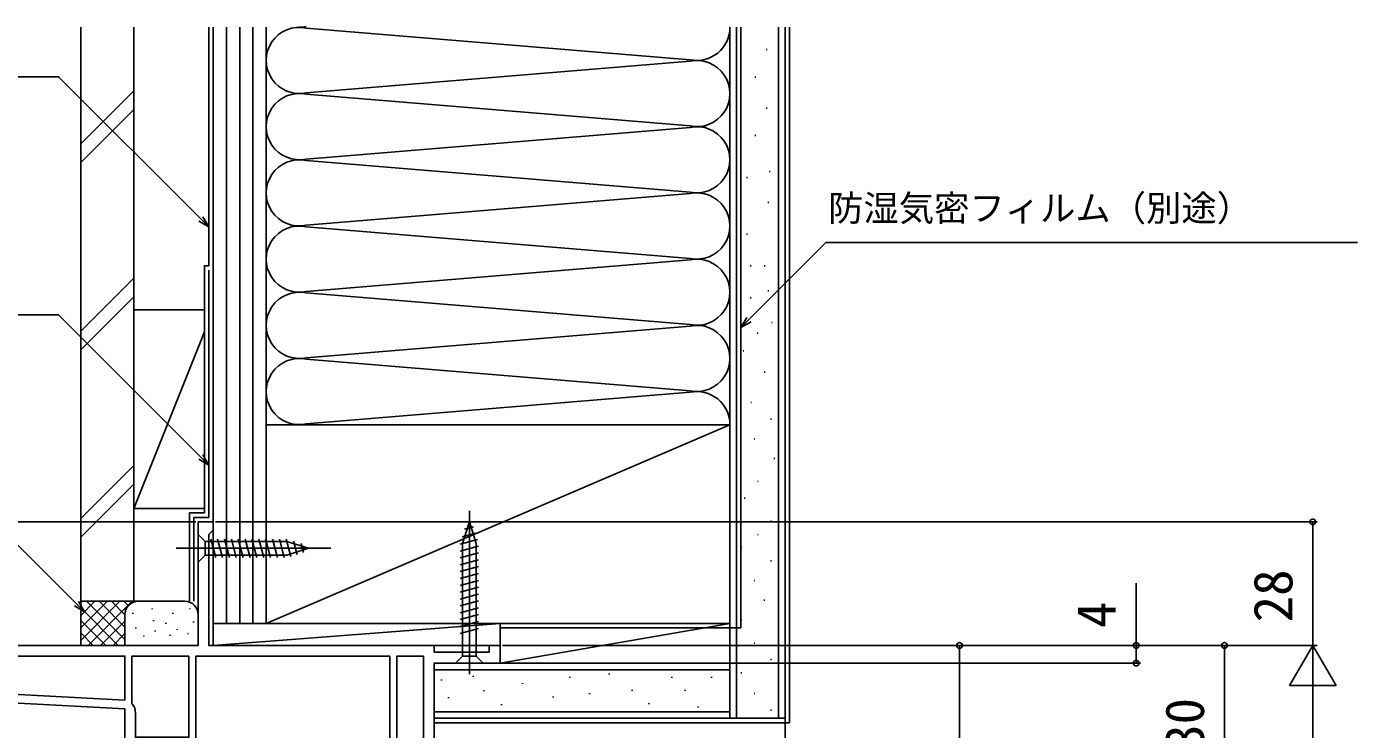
# Model space of a CAD drawing. Units: millimetres, scale not verified. Extents: x -525 to 525, y -783 to 778.
# Drawn here: x -329.7 to -28.4, y 374.1 to 533.2 of the extents above; entities that cross this region are included whole.
import ezdxf
from ezdxf.enums import TextEntityAlignment as Align

# ---------------------------------------------------------------- set-up
doc = ezdxf.new("R2010")
doc.units = ezdxf.units.MM
doc.header["$LTSCALE"] = 4
for name, color, linetype in [('0-2_YKK_11', 7, 'Continuous'), ('0-4_YKK_12', 2, 'Continuous'), ('0-5_YKK_13', 4, 'Continuous'), ('0-7_YKK_D', 6, 'Continuous'), ('0-9_YSS_K', 3, 'Continuous'), ('0-A_YSS_KE', 3, 'Continuous')]:
    doc.layers.add(name, color=color, linetype=linetype)
doc.styles.add('ＭＳ ゴシック', font='')
doc.styles.get('ＭＳ ゴシック').set_extended_font_data('MS Gothic')

msp = doc.modelspace()

# ---------------------------------------------------------------- linework, layer by layer
at = {"layer": '0-2_YKK_11'}
for points in [[(-351.443, 393.069), (-290.843, 393.069), (-290.843, 421.069), (-287.443, 421.069), (-287.443, 419.169), (-287.943, 418.669), (-288.443, 418.169), (-288.443, 393.069), (-237.443, 393.069), (-237.443, 391.569), (-224.943, 391.569), (-224.943, 393.069), (-222.443, 393.069), (-222.443, 389.069), (-237.443, 389.069), (-237.443, 337.069), (-239.243, 337.069), (-239.243, 339.069), (-247.443, 339.069), (-247.443, 342.369)], [(-305.726, 379.705), (-305.843, 380.027), (-305.843, 390.669), (-292.943, 390.669)], [(-292.943, 390.669), (-292.943, 372.269), (-305.043, 372.269), (-305.043, 377.836)], [(-247.443, 390.669), (-291.343, 390.669), (-291.343, 371.869), (-291.206, 371.524)], [(-248.843, 369.669), (-247.443, 369.669), (-247.443, 390.669)], [(-301.228, 364.243), (-300.236, 369.869), (-305.043, 369.869), (-305.043, 364.513), (-304.501, 363.645), (-304.821, 363.069), (-307.443, 363.069), (-307.443, 378.711), (-351.496, 381.02)]]:
    msp.add_lwpolyline(points, dxfattribs=at)
for points in [[(-307.443, 380.714), (-350.043, 382.946), (-350.043, 390.669), (-307.443, 390.669)], [(-239.843, 390.669), (-239.843, 364.669), (-245.843, 364.669), (-245.843, 390.669)]]:
    msp.add_lwpolyline(points, close=True, dxfattribs=at)
msp.add_arc((-307.943, 377.836), 2.9, 359.99999, 40.11919, dxfattribs=at)
at = {"layer": '0-4_YKK_12'}
msp.add_line((-222.443, 389.569), (-222.443, 389.069), dxfattribs=at)
at = {"layer": '0-5_YKK_13'}
for p, q in [((-229.443, 386.569), (-229.444, 423.569)), ((-229.444, 421.069), (-230.994, 416.153)), ((-230.555, 419.373), (-228.506, 419.922)), ((-229.444, 421.069), (-227.894, 416.153)), ((-229.444, 421.069), (-227.894, 416.153)), ((-290.843, 418.169), (-290.843, 411.969)), ((-290.843, 418.169), (-289.293, 416.619)), ((-270.759, 416.619), (-289.293, 416.619)), ((-289.293, 416.619), (-289.293, 413.519)), ((-286.867, 412.969), (-287.992, 417.169)), ((-285.314, 412.969), (-286.44, 417.169)), ((-283.761, 412.969), (-284.887, 417.169)), ((-282.208, 412.969), (-283.334, 417.169)), ((-280.655, 412.969), (-281.781, 417.169)), ((-279.102, 412.969), (-280.228, 417.169)), ((-277.55, 412.969), (-278.675, 417.169)), ((-275.997, 412.969), (-277.122, 417.169)), ((-274.444, 412.969), (-275.569, 417.169)), ((-272.891, 412.969), (-274.016, 417.169)), ((-271.338, 412.969), (-272.463, 417.169)), ((-269.854, 413.228), (-270.91, 417.169)), ((-265.843, 415.069), (-270.759, 416.619)), ((-268.422, 413.68), (-269.236, 416.716)), ((-266.99, 414.131), (-267.54, 416.181)), ((-231.544, 416.002), (-227.603, 417.058)), ((-231.09, 417.677), (-228.054, 418.49)), ((-230.994, 390.619), (-230.994, 416.153)), ((-227.894, 390.619), (-227.894, 416.153)), ((-295.843, 415.069), (-260.843, 415.069)), ((-290.843, 411.969), (-289.293, 413.519)), ((-289.293, 413.519), (-270.759, 413.519)), ((-265.843, 415.069), (-270.759, 413.519)), ((-231.544, 414.449), (-227.344, 415.575)), ((-231.544, 412.896), (-227.344, 414.022)), ((-231.544, 411.344), (-227.344, 412.469)), ((-231.544, 409.791), (-227.344, 410.916)), ((-231.544, 408.238), (-227.344, 409.363)), ((-231.544, 406.685), (-227.344, 407.81)), ((-231.544, 405.132), (-227.344, 406.257)), ((-231.544, 403.579), (-227.344, 404.704)), ((-231.544, 402.026), (-227.344, 403.151)), ((-231.544, 400.473), (-227.344, 401.599)), ((-231.544, 398.92), (-227.344, 400.046)), ((-231.544, 397.367), (-227.344, 398.493)), ((-231.544, 395.814), (-227.344, 396.94)), ((-232.544, 389.069), (-230.994, 390.619))]:
    msp.add_line(p, q, dxfattribs=at)
msp.add_lwpolyline([(-232.544, 389.069), (-226.344, 389.069), (-227.894, 390.619), (-230.994, 390.619)], dxfattribs=at)
at = {"layer": '0-7_YKK_D'}
for p, q in [((-291.343, 421.069), (-373.443, 421.069)), ((-286.943, 421.069), (-37.443, 421.069)), ((-38.443, 393.073), (-38.443, 421.069)), ((-221.943, 393.073), (-37.443, 393.073)), ((-221.943, 393.073), (-37.443, 393.073)), ((-221.943, 393.073), (-57.443, 393.073)), ((-221.943, 393.073), (-117.443, 393.073)), ((-221.943, 393.069), (-77.443, 393.069)), ((-118.443, 393.073), (-118.443, 348.073)), ((-58.443, 363.069), (-58.443, 393.073)), ((-38.443, 393.073), (-43.693, 383.98)), ((-38.443, 393.073), (-33.193, 383.98)), ((-38.443, 393.073), (-38.443, 374.887)), ((-221.943, 389.069), (-77.443, 389.069)), ((-43.693, 383.98), (-33.193, 383.98)), ((-38.443, 382.573), (-38.443, 53.573))]:
    msp.add_line(p, q, dxfattribs=at)
for points in [[(-288.443, 487.876), (-290.247, 489.679), (-322.461, 521.888), (-433.854, 521.888)], [(-289.764, 490.162), (-288.443, 487.876), (-290.73, 489.196)], [(-167.943, 465.069), (-166.14, 466.872), (-148.708, 484.302), (-28.359, 484.302)], [(-288.443, 433.938), (-290.247, 435.741), (-322.461, 467.95), (-412.81, 467.95)], [(-165.657, 466.389), (-167.943, 465.069), (-166.623, 467.355)], [(-316.6, 400.711), (-318.404, 402.514), (-350.618, 434.724), (-434.981, 434.724)], [(-289.764, 436.224), (-288.443, 433.938), (-290.73, 435.257)], [(-78.443, 389.069), (-78.443, 393.069), (-78.443, 407.187)], [(-317.92, 402.998), (-316.6, 400.711), (-318.887, 402.031)]]:
    msp.add_lwpolyline(points, dxfattribs=at)
for centre in [(-38.443, 421.069), (-118.443, 393.073), (-78.443, 393.069), (-58.443, 393.073), (-78.443, 389.069)]:
    msp.add_circle(centre, 0.637, dxfattribs=at)
at = {"layer": '0-9_YSS_K'}
for p, q in [((-287.443, 533.069), (-287.443, 398.069)), ((-284.443, 533.069), (-284.443, 398.069)), ((-281.443, 533.069), (-281.443, 398.069)), ((-278.443, 533.069), (-278.443, 398.069)), ((-275.443, 443.069), (-275.443, 533.069)), ((-275.443, 398.069), (-275.443, 533.069)), ((-179.475, 525.727), (-266.412, 532.911)), ((-168.943, 376.569), (-168.943, 533.069)), ((-159.443, 376.569), (-159.443, 533.069)), ((-156.943, 533.069), (-156.943, 375.569)), ((-162.208, 528.041), (-162.008, 528.041)), ((-266.412, 518.227), (-179.475, 525.411)), ((-164.803, 521.814), (-164.603, 521.814)), ((-317.443, 506.707), (-305.443, 518.707)), ((-266.412, 517.911), (-179.475, 510.727)), ((-317.443, 502.464), (-305.443, 514.464)), ((-162.208, 514.78), (-162.008, 514.78)), ((-179.475, 510.411), (-266.412, 503.227)), ((-170.443, 506.792), (-170.443, 443.069)), ((-164.803, 508.553), (-164.603, 508.553)), ((-179.475, 495.727), (-266.412, 502.911)), ((-161.527, 500.442), (-161.327, 500.442)), ((-166.662, 499.018), (-166.462, 499.018)), ((-266.412, 488.227), (-179.475, 495.411)), ((-161.86, 493.416), (-161.66, 493.416)), ((-179.475, 480.727), (-266.412, 487.911)), ((-166.662, 486.213), (-166.462, 486.213)), ((-266.412, 473.227), (-179.475, 480.411)), ((-317.443, 464.28), (-305.443, 476.28)), ((-165.862, 479.01), (-165.662, 479.01)), ((-162.66, 479.01), (-162.46, 479.01)), ((-161.86, 473.408), (-161.66, 473.408)), ((-317.443, 460.038), (-305.443, 472.038)), ((-266.412, 472.911), (-179.475, 465.727)), ((-165.862, 471.808), (-165.662, 471.808)), ((-289.443, 469.069), (-305.443, 469.069)), ((-305.443, 424.069), (-305.443, 469.069)), ((-287.443, 469.069), (-287.443, 424.069)), ((-289.443, 464.069), (-305.443, 424.069)), ((-179.475, 465.411), (-266.412, 458.227)), ((-161.06, 466.206), (-160.86, 466.206)), ((-164.261, 463.805), (-164.061, 463.805)), ((-167.462, 459.803), (-167.262, 459.803)), ((-266.412, 457.911), (-179.475, 450.727)), ((-162.66, 455.001), (-162.46, 455.001)), ((-266.412, 443.227), (-179.475, 450.411)), ((-165.72, 448.07), (-165.52, 448.07)), ((-170.443, 443.069), (-275.443, 398.069)), ((-161.244, 444.34), (-161.044, 444.34)), ((-164.974, 439.864), (-164.774, 439.864)), ((-160.498, 435.389), (-160.298, 435.389)), ((-305.443, 433.854), (-317.443, 421.854)), ((-317.443, 417.611), (-305.443, 429.611)), ((-164.228, 430.167), (-164.028, 430.167)), ((-167.212, 426.437), (-167.012, 426.437)), ((-305.443, 424.069), (-289.443, 424.069)), ((-161.244, 421.215), (-161.044, 421.215)), ((-164.228, 418.231), (-164.028, 418.231)), ((-167.958, 415.247), (-167.758, 415.247)), ((-161.244, 412.263), (-161.044, 412.263)), ((-164.974, 407.787), (-164.774, 407.787)), ((-317.443, 403.069), (-317.443, 393.069)), ((-304.443, 403.069), (-317.443, 403.069)), ((-317.443, 394.211), (-308.586, 403.069)), ((-317.443, 397.04), (-311.414, 403.069)), ((-317.443, 399.868), (-314.242, 403.069)), ((-317.443, 402.697), (-317.071, 403.069)), ((-317.443, 401.554), (-308.958, 393.069)), ((-316.13, 403.069), (-307.443, 394.383)), ((-315.757, 393.069), (-305.757, 403.069)), ((-313.301, 403.069), (-307.443, 397.211)), ((-310.473, 403.069), (-307.443, 400.04)), ((-307.644, 403.069), (-306.663, 402.088)), ((-304.816, 403.069), (-304.795, 403.049)), ((-293.843, 403.069), (-304.443, 403.069)), ((-301.276, 401.266), (-301.276, 401.466)), ((-292.761, 401.266), (-292.761, 401.466)), ((-162.736, 403.311), (-162.536, 403.311)), ((-317.443, 398.726), (-311.787, 393.069)), ((-312.929, 393.069), (-307.443, 398.554)), ((-307.443, 400.069), (-307.443, 393.069)), ((-305.616, 400.264), (-305.616, 400.464)), ((-300.942, 398.595), (-300.942, 398.795)), ((-298.149, 397.992), (-298.149, 398.192)), ((-296.603, 400.264), (-296.603, 400.464)), ((-291.93, 398.261), (-291.93, 398.461)), ((-290.843, 400.069), (-290.843, 393.569)), ((-222.443, 398.069), (-287.443, 393.069)), ((-275.443, 398.069), (-287.443, 398.069)), ((-170.443, 398.069), (-222.443, 389.069)), ((-167.958, 398.835), (-167.758, 398.835)), ((-317.443, 395.898), (-314.615, 393.069)), ((-310.1, 393.069), (-307.426, 395.744)), ((-304.948, 396.926), (-304.948, 397.126)), ((-303.117, 395.07), (-303.117, 395.27)), ((-300.609, 396.258), (-300.609, 396.458)), ((-297.188, 395.285), (-297.188, 395.485)), ((-295.601, 396.592), (-295.601, 396.792)), ((-293.095, 395.589), (-293.095, 395.789)), ((-164.974, 393.614), (-164.774, 393.614)), ((-161.244, 389.884), (-161.044, 389.884)), ((-170.443, 387.569), (-237.443, 387.569)), ((-228.58, 385.953), (-228.58, 386.153)), ((-206.715, 385.768), (-206.715, 385.968)), ((-197.763, 386.514), (-197.763, 386.714)), ((-183.589, 385.768), (-183.589, 385.968)), ((-174.637, 385.768), (-174.637, 385.968)), ((-167.958, 386.9), (-167.758, 386.9)), ((-235.783, 385.152), (-235.783, 385.352)), ((-226.179, 382.752), (-226.179, 382.952)), ((-217.376, 384.352), (-217.376, 384.552)), ((-192.541, 382.784), (-192.541, 382.984)), ((-180.605, 382.784), (-180.605, 382.984)), ((-234.182, 381.151), (-234.182, 381.351)), ((-222.177, 379.55), (-222.177, 379.75)), ((-210.444, 381.292), (-210.444, 381.492)), ((-202.239, 382.038), (-202.239, 382.238)), ((-188.811, 379.801), (-188.811, 380.001)), ((-164.974, 382.178), (-164.774, 382.178)), ((-170.443, 378.069), (-237.443, 378.069)), ((-177.621, 379.055), (-177.621, 379.255)), ((-161.244, 378.448), (-161.044, 378.448)), ((-237.443, 375.569), (-156.943, 375.569)), ((-157.943, 219.569), (-157.943, 376.569))]:
    msp.add_line(p, q, dxfattribs=at)
for points in [[(-222.443, 393.069), (-287.443, 393.069), (-287.443, 398.069), (-222.443, 398.069)], [(-222.443, 398.069), (-170.443, 398.069), (-170.443, 389.069), (-222.443, 389.069)]]:
    msp.add_lwpolyline(points, close=True, dxfattribs=at)
for centre, radius, start, end in [((-267.943, 525.569), 7.5, 78.21649, 281.78353), ((-267.943, 540.569), 7.5, 269.93584, 281.78353), ((-177.943, 533.069), 7.5, 258.21646, 0.00003), ((-177.943, 518.069), 7.5, 258.21646, 101.78354), ((-267.943, 510.569), 7.5, 78.21649, 281.78353), ((-177.943, 503.069), 7.5, 258.21646, 101.78354), ((-267.943, 495.569), 7.5, 78.21648, 281.78353), ((-177.943, 488.069), 7.5, 258.21646, 101.78354), ((-267.943, 480.569), 7.5, 78.21649, 281.78353), ((-177.943, 473.069), 7.5, 258.21646, 101.78354), ((-267.943, 465.569), 7.5, 78.21649, 281.78353), ((-177.943, 458.069), 7.5, 258.21646, 101.78354), ((-267.943, 450.569), 7.5, 78.21649, 281.78353), ((-177.943, 443.069), 7.5, 0, 101.78354), ((-304.443, 400.069), 3, 90, 180), ((-293.843, 400.069), 3, 0, 90)]:
    msp.add_arc(centre, radius, start, end, dxfattribs=at)
at = {"layer": '0-A_YSS_KE'}
for p, q in [((-317.443, 533.069), (-317.443, 403.069)), ((-305.443, 533.069), (-305.443, 403.069)), ((-170.443, 533.069), (-170.443, 376.569)), ((-167.943, 397.069), (-167.943, 533.069)), ((-292.843, 423.069), (-292.843, 403.069)), ((-291.843, 422.069), (-291.843, 403.069)), ((-305.443, 403.069), (-317.443, 403.069)), ((-167.943, 397.069), (-222.443, 397.069)), ((-237.443, 376.569), (-170.443, 376.569))]:
    msp.add_line(p, q, dxfattribs=at)
for points in [[(-292.843, 423.069), (-289.443, 423.069), (-289.443, 479.069), (-288.443, 479.069), (-288.443, 533.069)], [(-157.943, 533.069), (-157.943, 376.569), (-170.443, 376.569)], [(-291.843, 422.069), (-288.443, 422.069), (-288.443, 478.069)], [(-237.443, 389.069), (-170.443, 389.069), (-170.443, 376.569)]]:
    msp.add_lwpolyline(points, dxfattribs=at)
msp.add_lwpolyline([(-275.443, 443.069), (-275.443, 398.069), (-170.443, 398.069), (-170.443, 443.069)], close=True, dxfattribs=at)

# ---------------------------------------------------------------- texts
at = {"layer": '0-7_YKK_D', "style": 'ＭＳ ゴシック'}
msp.add_text('防湿気密フィルム（別途）', height=5.865, dxfattribs=at).set_placement((-148.203, 487.431), align=Align.BOTTOM_LEFT)
for s, p in [('28', (-40.443, 398.31)), ('4', (-80.443, 397.006)), ('30', (-60.443, 369.208))]:
    msp.add_text(s, height=8.798, rotation=90, dxfattribs=at).set_placement(p, align=Align.BOTTOM_LEFT)

doc.saveas('drawing.dxf')
